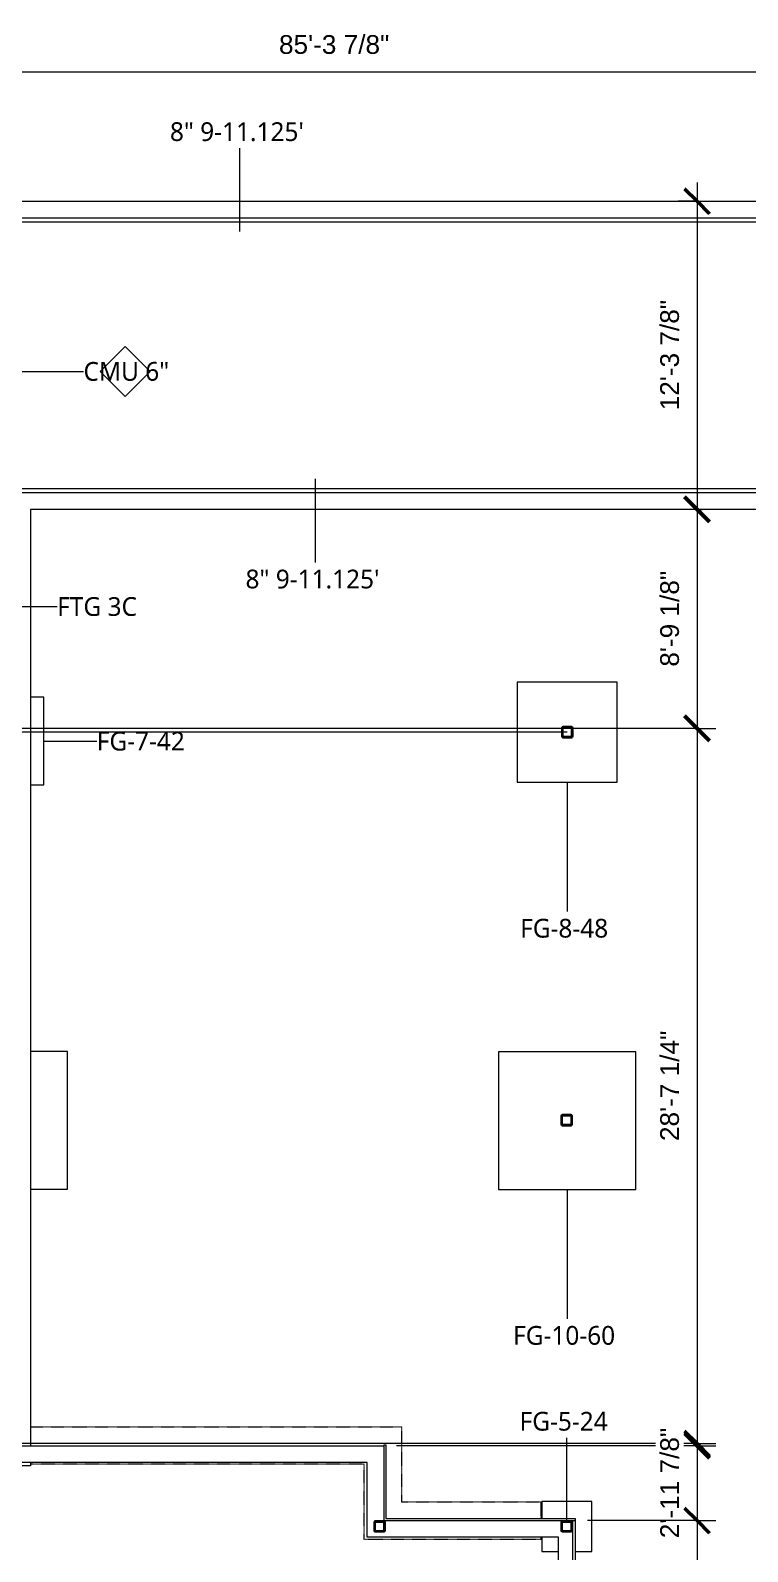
# Model space of a CAD drawing. Header units: inches. Extents: x -11546 to -8152, y -1759 to 1223.
# Drawn here: x -9482 to -9138, y -1198 to -468 of the extents above; entities that cross this region are included whole.
import ezdxf

# ---------------------------------------------------------------- set-up
doc = ezdxf.new("R2010")
doc.units = ezdxf.units.IN
doc.header["$MEASUREMENT"] = 0
doc.linetypes.add('_Callout Lines', pattern=[0.3125, 0.1875, -0.0625, 0, -0.0625])
doc.linetypes.add('Demolished 3_16_', pattern=[0.28125, 0.1875, -0.09375])
for name, color, linetype, lineweight in [('A-ANNO-DIMS', 211, 'Continuous', 9), ('A-ANNO-DIMS-96', 211, 'Continuous', 9), ('A-ANNO-IDEN', 131, 'Continuous', 9), ('A-DETL-DEMO', 6, 'Demolished 3_16_', 9), ('A-WALL', 113, 'Continuous', 13), ('S-COLS', 52, 'Continuous', 9), ('S-FNDN', 32, 'Continuous', 13)]:
    doc.layers.add(name, color=color, linetype=linetype, lineweight=lineweight)
doc.styles.add('Arial', font='arial.ttf', dxfattribs={"height": 9})
doc.styles.add('Trebuchet MS', font='trebuc.ttf', dxfattribs={"height": 9})
doc.dimstyles.new('Linear_-_3_32__Arial', dxfattribs={"dimscale": 12, "dimtxt": 9.182335, "dimasz": 1, "dimexe": 0.75, "dimexo": 0.5, "dimgap": 0.5, "dimtad": 1, "dimdec": 3, "dimrnd": 0.125, "dimzin": 3, "dimdsep": 46, "dimlunit": 4, "dimtxsty": 'Arial', "dimblk1": 'OBLIQUE', "dimblk2": 'OBLIQUE', "dimsah": 1, "dimcen": 0.09, "dimdle": 0.75, "dimazin": 0, "dimtfac": 1, "dimtdec": 4, "dimtix": 1, "dimtmove": 0, "dimatfit": 3, "dimfxl": 1, "dimtvp": 1, "dimtfill": 1, "dimfrac": 2, "dimtolj": 1, "dimtzin": 0, "dimarcsym": 2})

# ---------------------------------------------------------------- blocks, each defined once
blk = doc.blocks.new('HSS-Hollow Structural Section-Column - HSS5X5X1_4-7615109-2 Main FND')
at = {"layer": 'S-COLS'}
h = blk.add_hatch(dxfattribs=at)
h.set_pattern_fill('FP_10', color=256, style=0, pattern_type=2)
h.set_pattern_definition([(45, (9224.35, 804.81), (-9.503515, 9.503515), []), (45, (9224.35, 819.21), (-9.503515, 9.503515), [])])
h.paths.add_polyline_path([(2.03, -2.5), (2.36, -2.36), (2.5, -2.03), (2.5, 2.03), (2.36, 2.36), (2.03, 2.5), (-2.03, 2.5), (-2.36, 2.36), (-2.5, 2.03), (-2.5, -2.03), (-2.36, -2.36), (-2.03, -2.5)])
h.paths.add_polyline_path([(-2.03, -2.27), (-2.2, -2.2), (-2.27, -2.03), (-2.27, 2.03), (-2.2, 2.2), (-2.03, 2.27), (2.03, 2.27), (2.2, 2.2), (2.27, 2.03), (2.27, -2.03), (2.2, -2.2), (2.03, -2.27)])
at = {"layer": 'S-COLS', "lineweight": 30}
for p, q in [((-2.5, -2.03), (-2.5, 2.03)), ((-2.27, 2.03), (-2.27, -2.03)), ((-2.03, 2.5), (2.03, 2.5)), ((2.03, 2.27), (-2.03, 2.27)), ((2.27, -2.03), (2.27, 2.03)), ((2.5, 2.03), (2.5, -2.03)), ((-2.03, -2.27), (2.03, -2.27)), ((2.03, -2.5), (-2.03, -2.5))]:
    blk.add_line(p, q, dxfattribs=at)
for centre, radius, start, end in [((-2.03, 2.03), 0.466, 90, 180), ((-2.03, 2.03), 0.233, 90, 180), ((2.03, 2.03), 0.466, 0, 90), ((2.03, 2.03), 0.233, 0, 90), ((-2.03, -2.03), 0.466, 180, 270), ((-2.03, -2.03), 0.233, 180, 270), ((2.03, -2.03), 0.233, 270, 360), ((2.03, -2.03), 0.466, 270, 0)]:
    blk.add_arc(centre, radius, start, end, dxfattribs=at)
blk = doc.blocks.new('HSS-Hollow Structural Section-Column - HSS5X5X1_4-7615604-2 Main FND')
at = {"layer": 'S-COLS'}
h = blk.add_hatch(dxfattribs=at)
h.set_pattern_fill('FP_17', color=256, style=0, pattern_type=2)
h.set_pattern_definition([(45, (9224.6, 1185.952), (-9.503515, 9.503515), []), (45, (9224.6, 1200.352), (-9.503515, 9.503515), [])])
h.paths.add_polyline_path([(-2.03, -2.5), (2.03, -2.5), (2.36, -2.36), (2.5, -2.03), (2.5, 2.03), (2.36, 2.36), (2.03, 2.5), (-2.03, 2.5), (-2.36, 2.36), (-2.5, 2.03), (-2.5, -2.03), (-2.36, -2.36)])
h.paths.add_polyline_path([(2.03, -2.27), (-2.03, -2.27), (-2.2, -2.2), (-2.27, -2.03), (-2.27, 2.03), (-2.2, 2.2), (-2.03, 2.27), (2.03, 2.27), (2.2, 2.2), (2.27, 2.03), (2.27, -2.03), (2.2, -2.2)])
at = {"layer": 'S-COLS', "lineweight": 30}
for p, q in [((-2.5, 2.03), (-2.5, -2.03)), ((-2.27, -2.03), (-2.27, 2.03)), ((2.03, 2.5), (-2.03, 2.5)), ((-2.03, 2.27), (2.03, 2.27)), ((2.27, 2.03), (2.27, -2.03)), ((2.5, -2.03), (2.5, 2.03)), ((2.03, -2.27), (-2.03, -2.27)), ((-2.03, -2.5), (2.03, -2.5))]:
    blk.add_line(p, q, dxfattribs=at)
for centre, radius, start, end in [((-2.03, 2.03), 0.466, 90, 180), ((-2.03, 2.03), 0.233, 90, 180), ((2.03, 2.03), 0.466, 360, 90), ((2.03, 2.03), 0.233, 0, 90), ((-2.03, -2.03), 0.466, 180, 270), ((-2.03, -2.03), 0.233, 180, 270), ((2.03, -2.03), 0.466, 270, 360), ((2.03, -2.03), 0.233, 270, 360)]:
    blk.add_arc(centre, radius, start, end, dxfattribs=at)
blk = doc.blocks.new('Spread FTG - 42-7566975-2 Main FND')
at = {"layer": 'S-FNDN'}
for p, q in [((-21, 21), (-21, 7.11)), ((4, 21), (-21, 21)), ((21, 21), (14.59, 21)), ((21, -21), (21, 21)), ((-21, -1.89), (-21, -21)), ((-21, -21), (-4, -21)), ((14.59, -21), (21, -21))]:
    blk.add_line(p, q, dxfattribs=at)
blk = doc.blocks.new('Spread FTG - 48-7567560-2 Main FND')
at = {"layer": 'S-FNDN'}
for p, q in [((-24, 24), (-24, -24)), ((24, 24), (-24, 24)), ((24, -24), (24, 24)), ((-24, -24), (24, -24))]:
    blk.add_line(p, q, dxfattribs=at)
blk = doc.blocks.new('Spread FTG - 60-7568217-2 Main FND')
at = {"layer": 'S-FNDN'}
for p, q in [((-33, 33), (-33, -33)), ((33, 33), (-33, 33)), ((33, -33), (33, 33)), ((-33, -33), (33, -33))]:
    blk.add_line(p, q, dxfattribs=at)
blk = doc.blocks.new('Spread FTG - 24-7568654-2 Main FND')
at = {"layer": 'S-FNDN'}
for p, q in [((-12, 12), (-12, 3.8125)), ((12, 12), (-12, 12)), ((12, -12), (12, 12)), ((-12, -5.1875), (-12, -12)), ((-12, -12), (-4, -12)), ((4, -12), (12, -12))]:
    blk.add_line(p, q, dxfattribs=at)
blk = doc.blocks.new('HSS-Hollow Structural Section-Column - HSS5X5X1_4-V26-2 Main FND')
at = {"layer": 'S-COLS'}
h = blk.add_hatch(dxfattribs=at)
h.set_pattern_fill('FP_20', color=256, style=0, pattern_type=2)
h.set_pattern_definition([(45, (9314.45, 1185.952), (-9.503515, 9.503515), []), (45, (9314.45, 1200.352), (-9.503515, 9.503515), [])])
h.paths.add_polyline_path([(2.03, -2.5), (2.36, -2.36), (2.5, -2.03), (2.5, 2.03), (2.36, 2.36), (2.03, 2.5), (-2.03, 2.5), (-2.36, 2.36), (-2.5, 2.03), (-2.5, -2.03), (-2.36, -2.36), (-2.03, -2.5)])
h.paths.add_polyline_path([(-2.03, -2.27), (-2.2, -2.2), (-2.27, -2.03), (-2.27, 2.03), (-2.2, 2.2), (-2.03, 2.27), (2.03, 2.27), (2.2, 2.2), (2.27, 2.03), (2.27, -2.03), (2.2, -2.2), (2.03, -2.27)])
at = {"layer": 'S-COLS', "lineweight": 30}
for p, q in [((-2.5, 2.03), (-2.5, -2.03)), ((-2.27, -2.03), (-2.27, 2.03)), ((2.03, 2.5), (-2.03, 2.5)), ((-2.03, 2.27), (2.03, 2.27)), ((2.27, 2.03), (2.27, -2.03)), ((2.5, -2.03), (2.5, 2.03)), ((2.03, -2.27), (-2.03, -2.27)), ((-2.03, -2.5), (2.03, -2.5))]:
    blk.add_line(p, q, dxfattribs=at)
for centre, radius, start, end in [((-2.03, 2.03), 0.466, 90, 180), ((-2.03, 2.03), 0.233, 90, 180), ((2.03, 2.03), 0.466, 360, 90), ((2.03, 2.03), 0.233, 0, 90), ((-2.03, -2.03), 0.466, 180, 270), ((-2.03, -2.03), 0.233, 180, 270), ((2.03, -2.03), 0.466, 270, 360), ((2.03, -2.03), 0.233, 270, 360)]:
    blk.add_arc(centre, radius, start, end, dxfattribs=at)
blk = doc.blocks.new('HSS-Hollow Structural Section-Column - HSS5X5X1_4-7684804-2 Main FND')
at = {"layer": 'S-COLS'}
h = blk.add_hatch(dxfattribs=at)
h.set_pattern_fill('FP_22', color=256, style=0, pattern_type=2)
h.set_pattern_definition([(45, (9224.6, 990.988), (-9.503515, 9.503515), []), (45, (9224.6, 1005.388), (-9.503515, 9.503515), [])])
h.paths.add_polyline_path([(-2.03, -2.5), (2.03, -2.5), (2.36, -2.36), (2.5, -2.03), (2.5, 2.03), (2.36, 2.36), (2.03, 2.5), (-2.03, 2.5), (-2.36, 2.36), (-2.5, 2.03), (-2.5, -2.03), (-2.36, -2.36)])
h.paths.add_polyline_path([(-2.03, -2.27), (-2.2, -2.2), (-2.27, -2.03), (-2.27, 2.03), (-2.2, 2.2), (-2.03, 2.27), (2.03, 2.27), (2.2, 2.2), (2.27, 2.03), (2.27, -2.03), (2.2, -2.2), (2.03, -2.27)])
at = {"layer": 'S-COLS', "lineweight": 30}
for p, q in [((-2.5, 2.03), (-2.5, -2.03)), ((-2.27, -2.03), (-2.27, 2.03)), ((2.03, 2.5), (-2.03, 2.5)), ((-2.03, 2.27), (2.03, 2.27)), ((2.27, 2.03), (2.27, -2.03)), ((2.5, -2.03), (2.5, 2.03)), ((2.03, -2.27), (-2.03, -2.27)), ((-2.03, -2.5), (2.03, -2.5))]:
    blk.add_line(p, q, dxfattribs=at)
for centre, radius, start, end in [((-2.03, 2.03), 0.466, 90, 180), ((-2.03, 2.03), 0.233, 90, 180), ((2.03, 2.03), 0.466, 360, 90), ((2.03, 2.03), 0.233, 0, 90), ((-2.03, -2.03), 0.466, 180, 270), ((-2.03, -2.03), 0.233, 180, 270), ((2.03, -2.03), 0.466, 270, 360), ((2.03, -2.03), 0.233, 270, 360)]:
    blk.add_arc(centre, radius, start, end, dxfattribs=at)
blk = doc.blocks.new('DIMBLOCK8-2 Main FND')
at = {"layer": 'A-ANNO-DIMS-96'}
for p, q in [((-9848.27, -488), (-9848.27, -479)), ((-8824.4, -488), (-8824.4, -479)), ((-9848.27, -488), (-8824.4, -488)), ((-9848.27, -488), (-9848.27, -554.61)), ((-8824.4, -488), (-8824.4, -554.61))]:
    blk.add_line(p, q, dxfattribs=at)
at = {"layer": 'A-ANNO-DIMS-96', "lineweight": 50}
for p, q in [((-9848.27, -488), (-9854.27, -494)), ((-9848.27, -488), (-9842.27, -482)), ((-8824.4, -488), (-8830.4, -494)), ((-8824.4, -488), (-8818.4, -482))]:
    blk.add_line(p, q, dxfattribs=at)
at = {"layer": 'A-ANNO-DIMS-96', "color": 0, "insert": (-9362.75, -470.32), "char_height": 9, "width": 63.4005, "attachment_point": 1, "line_spacing_factor": 0.941778, "style": 'Arial', "bg_fill": 3, "box_fill_scale": 1.25, "bg_fill_color": 9, "bg_fill_true_color": 13158600, "bg_fill_transparency": 0}
blk.add_mtext('85\'-3 7/8"', dxfattribs=at)
blk = doc.blocks.new('_Oblique')
at = {"color": 0, "linetype": 'ByBlock', "lineweight": -2}
blk.add_line((-0.5, -0.5), (0.5, 0.5), dxfattribs=at)
blk = doc.blocks.new('Window Tag - Multi Category - Window Tag - Multi Category-6930586-2 Main FND')
at = {"layer": 'A-ANNO-IDEN'}
for p, q in [((-0.125, 0), (0, 0.125)), ((0, 0.125), (0.125, 0)), ((-0.125, 0), (0, -0.125)), ((0, -0.125), (0.125, 0))]:
    blk.add_line(p, q, dxfattribs=at)
blk = doc.blocks.new('DIMBLOCK46-2 Main FND')
at = {"layer": 'A-ANNO-DIMS-96', "lineweight": 50}
for p, q in [((-9162.05, -550.02), (-9168.05, -544.02)), ((-9162.05, -550.02), (-9156.05, -556.02)), ((-9162.05, -697.89), (-9168.05, -691.89)), ((-9162.05, -697.89), (-9156.05, -703.89))]:
    blk.add_line(p, q, dxfattribs=at)
at = {"layer": 'A-ANNO-DIMS-96'}
for p, q in [((-9162.05, -541.02), (-9162.05, -697.89)), ((-9162.05, -550.02), (-9171.05, -550.02)), ((-9162.05, -550.02), (-9159.56, -550.02)), ((-9162.05, -697.89), (-9171.05, -697.89)), ((-9162.05, -697.89), (-9159.56, -697.89))]:
    blk.add_line(p, q, dxfattribs=at)
at = {"layer": 'A-ANNO-DIMS-96', "color": 0, "insert": (-9179.73, -650.37), "char_height": 9, "width": 63.4005, "attachment_point": 1, "rotation": 90, "line_spacing_factor": 0.941778, "style": 'Arial', "bg_fill": 3, "box_fill_scale": 1.25, "bg_fill_color": 9, "bg_fill_true_color": 13158600, "bg_fill_transparency": 0}
blk.add_mtext('12\'-3 7/8"', dxfattribs=at)
blk = doc.blocks.new('DIMBLOCK47-2 Main FND')
at = {"layer": 'A-ANNO-DIMS-96', "lineweight": 50}
for p, q in [((-9162.05, -697.89), (-9168.05, -691.89)), ((-9162.05, -697.89), (-9156.05, -703.89)), ((-9162.05, -802.97), (-9168.05, -796.97)), ((-9162.05, -802.97), (-9156.05, -808.97))]:
    blk.add_line(p, q, dxfattribs=at)
at = {"layer": 'A-ANNO-DIMS-96'}
for p, q in [((-9162.05, -697.89), (-9171.05, -697.89)), ((-9162.05, -697.89), (-9162.05, -802.97)), ((-9162.05, -697.89), (-9159.56, -697.89)), ((-9162.05, -802.97), (-9486.6, -802.97)), ((-9162.05, -802.97), (-9153.05, -802.97))]:
    blk.add_line(p, q, dxfattribs=at)
at = {"layer": 'A-ANNO-DIMS-96', "color": 0, "insert": (-9179.73, -773.38), "char_height": 9, "width": 55.094, "attachment_point": 1, "rotation": 90, "line_spacing_factor": 0.941778, "style": 'Arial', "bg_fill": 3, "box_fill_scale": 1.25, "bg_fill_color": 9, "bg_fill_true_color": 13158600, "bg_fill_transparency": 0}
blk.add_mtext('8\'-9 1/8"', dxfattribs=at)
blk = doc.blocks.new('DIMBLOCK48-2 Main FND')
at = {"layer": 'A-ANNO-DIMS-96', "lineweight": 50}
for p, q in [((-9162.05, -802.97), (-9168.05, -796.97)), ((-9162.05, -802.97), (-9156.05, -808.97)), ((-9162.05, -1146.23), (-9168.05, -1140.23)), ((-9162.05, -1146.23), (-9156.05, -1152.23))]:
    blk.add_line(p, q, dxfattribs=at)
at = {"layer": 'A-ANNO-DIMS-96'}
for p, q in [((-9162.05, -802.97), (-9486.6, -802.97)), ((-9162.05, -802.97), (-9162.05, -1146.23)), ((-9162.05, -802.97), (-9153.05, -802.97)), ((-9162.05, -1146.23), (-9486.01, -1146.23)), ((-9162.05, -1146.23), (-9153.05, -1146.23))]:
    blk.add_line(p, q, dxfattribs=at)
at = {"layer": 'A-ANNO-DIMS-96', "color": 0, "insert": (-9179.73, -1001.02), "char_height": 9, "width": 63.4005, "attachment_point": 1, "rotation": 90, "line_spacing_factor": 0.941778, "style": 'Arial', "bg_fill": 3, "box_fill_scale": 1.25, "bg_fill_color": 9, "bg_fill_true_color": 13158600, "bg_fill_transparency": 0}
blk.add_mtext('28\'-7 1/4"', dxfattribs=at)
blk = doc.blocks.new('DIMBLOCK49-2 Main FND')
at = {"layer": 'A-ANNO-DIMS-96', "lineweight": 50}
for p, q in [((-9162.05, -1146.23), (-9168.05, -1140.23)), ((-9162.05, -1147.23), (-9168.05, -1141.23)), ((-9162.05, -1146.23), (-9156.05, -1152.23)), ((-9162.05, -1147.23), (-9156.05, -1153.23))]:
    blk.add_line(p, q, dxfattribs=at)
at = {"layer": 'A-ANNO-DIMS-96'}
for p, q in [((-9162.05, -1146.23), (-9486.01, -1146.23)), ((-9162.05, -1147.23), (-9306.4, -1147.23)), ((-9162.05, -1146.23), (-9162.05, -1147.23)), ((-9162.05, -1146.23), (-9153.05, -1146.23)), ((-9162.05, -1147.23), (-9153.05, -1147.23))]:
    blk.add_line(p, q, dxfattribs=at)
at = {"layer": 'A-ANNO-DIMS-96', "color": 0, "insert": (-9179.73, -1152.45), "char_height": 9, "width": 13.7311, "attachment_point": 1, "rotation": 90, "line_spacing_factor": 0.941778, "style": 'Arial', "bg_fill": 3, "box_fill_scale": 1.25, "bg_fill_color": 9, "bg_fill_true_color": 13158600, "bg_fill_transparency": 0}
blk.add_mtext('1"', dxfattribs=at)
blk = doc.blocks.new('DIMBLOCK50-2 Main FND')
at = {"layer": 'A-ANNO-DIMS-96', "lineweight": 50}
for p, q in [((-9162.05, -1147.23), (-9168.05, -1141.23)), ((-9162.05, -1147.23), (-9156.05, -1153.23)), ((-9162.05, -1183.14), (-9168.05, -1177.14)), ((-9162.05, -1183.14), (-9156.05, -1189.14))]:
    blk.add_line(p, q, dxfattribs=at)
at = {"layer": 'A-ANNO-DIMS-96'}
for p, q in [((-9162.05, -1147.23), (-9306.4, -1147.23)), ((-9162.05, -1147.23), (-9162.05, -1183.14)), ((-9162.05, -1147.23), (-9153.05, -1147.23)), ((-9162.05, -1183.14), (-9214.6, -1183.14)), ((-9162.05, -1183.14), (-9153.05, -1183.14))]:
    blk.add_line(p, q, dxfattribs=at)
at = {"layer": 'A-ANNO-DIMS-96', "color": 0, "insert": (-9179.73, -1191.6), "char_height": 9, "width": 63.4005, "attachment_point": 1, "rotation": 90, "line_spacing_factor": 0.941778, "style": 'Arial', "bg_fill": 3, "box_fill_scale": 1.25, "bg_fill_color": 9, "bg_fill_true_color": 13158600, "bg_fill_transparency": 0}
blk.add_mtext('2\'-11 7/8"', dxfattribs=at)
blk = doc.blocks.new('DIMBLOCK51-2 Main FND')
at = {"layer": 'A-ANNO-DIMS-96', "lineweight": 50}
for p, q in [((-9162.05, -1183.14), (-9168.05, -1177.14)), ((-9162.05, -1183.14), (-9156.05, -1189.14)), ((-9162.05, -1331.89), (-9168.05, -1325.89)), ((-9162.05, -1331.89), (-9156.05, -1337.89))]:
    blk.add_line(p, q, dxfattribs=at)
at = {"layer": 'A-ANNO-DIMS-96'}
for p, q in [((-9162.05, -1183.14), (-9214.6, -1183.14)), ((-9162.05, -1183.14), (-9162.05, -1331.89)), ((-9162.05, -1183.14), (-9153.05, -1183.14)), ((-9162.05, -1331.89), (-9214.6, -1331.89)), ((-9162.05, -1331.89), (-9153.05, -1331.89))]:
    blk.add_line(p, q, dxfattribs=at)
at = {"layer": 'A-ANNO-DIMS-96', "color": 0, "insert": (-9179.73, -1283.93), "char_height": 9, "width": 63.4005, "attachment_point": 1, "rotation": 90, "line_spacing_factor": 0.941778, "style": 'Arial', "bg_fill": 3, "box_fill_scale": 1.25, "bg_fill_color": 9, "bg_fill_true_color": 13158600, "bg_fill_transparency": 0}
blk.add_mtext('12\'-4 3/4"', dxfattribs=at)

msp = doc.modelspace()

# ---------------------------------------------------------------- linework, layer by layer
at = {"layer": 'A-ANNO-IDEN'}
for p, q in [((-9496.5999, -631.6617), (-9456.6072, -631.6617)), ((-9345.3037, -683.2982), (-9345.3037, -723.317)), ((-9496.5999, -744.5082), (-9469.2308, -744.5082)), ((-9475.5999, -809.0729), (-9450.234, -809.0854)), ((-9224.3499, -828.8103), (-9224.3499, -890.8879)), ((-9224.3499, -1024.2139), (-9224.3499, -1086.2706)), ((-9224.5999, -1183.4517), (-9224.6135, -1143.4579))]:
    msp.add_line(p, q, dxfattribs=at)
at = {"layer": 'A-DETL-DEMO'}
msp.add_line((-9224.3499, -804.8103), (-9553.3499, -804.8103), dxfattribs=at)
at = {"layer": 'A-WALL'}
for p, q in [((-9858.8601, -550.0201), (-8813.8065, -550.0201)), ((-9850.8601, -558.0201), (-8821.8065, -558.0201)), ((-8823.8065, -560.0201), (-9848.8601, -560.0201)), ((-9492.0094, -687.8887), (-8823.8065, -687.8887)), ((-8821.8065, -689.8887), (-9490.0094, -689.8887)), ((-9482.0094, -697.8887), (-9482.0094, -1147.233)), ((-8813.8065, -697.8887), (-9482.0094, -697.8887)), ((-9492.5999, -1147.233), (-9312.4033, -1147.233)), ((-9312.4033, -1146.733), (-9311.4033, -1146.733)), ((-9312.4033, -1146.733), (-9312.4033, -1183.1392)), ((-9311.4033, -1146.733), (-9311.4033, -1182.1392)), ((-9482.0094, -1156.8235), (-9520.8056, -1156.8235)), ((-9320.4033, -1155.233), (-9500.5999, -1155.233)), ((-9482.0094, -1155.233), (-9482.0094, -1156.8235)), ((-9320.4033, -1191.1392), (-9320.4033, -1155.233)), ((-9311.4033, -1182.1392), (-9220.5999, -1182.1392)), ((-9220.5999, -1182.1392), (-9220.5999, -1332.8892)), ((-9312.4033, -1183.1392), (-9220.5999, -1183.1392)), ((-9221.5999, -1331.8892), (-9221.5999, -1183.1392)), ((-9228.5999, -1191.1392), (-9320.4033, -1191.1392)), ((-9228.5999, -1323.8892), (-9228.5999, -1191.1392))]:
    msp.add_line(p, q, dxfattribs=at)
at = {"layer": 'A-WALL', "linetype": '_Callout Lines'}
for p, q in [((-9482.0094, -1138.1392), (-9303.8499, -1138.1392)), ((-9303.8499, -1138.1392), (-9303.8499, -1174.1392)), ((-9321.8499, -1156.1392), (-9482.0094, -1156.1392)), ((-9321.8499, -1192.1392), (-9321.8499, -1156.1392)), ((-9303.8499, -1174.1392), (-9236.8499, -1174.1392)), ((-9236.8499, -1182.1392), (-9236.8499, -1174.1392)), ((-9236.8499, -1192.1392), (-9321.8499, -1192.1392)), ((-9236.8499, -1192.1392), (-9236.8499, -1191.1392))]:
    msp.add_line(p, q, dxfattribs=at)
at = {"layer": 'S-FNDN'}
for p, q in [((-9464.2562, -958.0729), (-9482.0094, -958.0729)), ((-9464.2562, -1024.0729), (-9464.2562, -958.0729)), ((-9482.0094, -1024.0729), (-9464.2562, -1024.0729))]:
    msp.add_line(p, q, dxfattribs=at)

# ---------------------------------------------------------------- block references
at = {"layer": 'A-ANNO-IDEN', "xscale": 95.99999999999994, "yscale": 95.99999999999994, "zscale": 95.99999999999994}
msp.add_blockref('Window Tag - Multi Category - Window Tag - Multi Category-6930586-2 Main FND', (-9436.5999, -631.6617), dxfattribs=at)
at = {"layer": 'S-COLS', "lineweight": 30}
for name, p in [('HSS-Hollow Structural Section-Column - HSS5X5X1_4-7615109-2 Main FND', (-9224.3499, -804.8103)), ('HSS-Hollow Structural Section-Column - HSS5X5X1_4-7684804-2 Main FND', (-9224.5999, -990.9877)), ('HSS-Hollow Structural Section-Column - HSS5X5X1_4-V26-2 Main FND', (-9314.4499, -1185.9517)), ('HSS-Hollow Structural Section-Column - HSS5X5X1_4-7615604-2 Main FND', (-9224.5999, -1185.9517))]:
    msp.add_blockref(name, p, dxfattribs=at)
at = {"layer": 'S-FNDN'}
for name, p in [('Spread FTG - 48-7567560-2 Main FND', (-9224.3499, -804.8103)), ('Spread FTG - 42-7566975-2 Main FND', (-9496.5999, -809.0729)), ('Spread FTG - 60-7568217-2 Main FND', (-9224.3499, -991.2139)), ('Spread FTG - 24-7568654-2 Main FND', (-9224.5999, -1185.9517))]:
    msp.add_blockref(name, p, dxfattribs=at)

# ---------------------------------------------------------------- texts
at = {"layer": 'A-ANNO-IDEN', "char_height": 9, "attachment_point": 1, "style": 'Trebuchet MS'}
for s, insert, width in [('CMU 6"', (-9456.6072, -627.1804), 48.177), ('8" 9-11.125\'', (-9378.8092, -726.817), 80.901), ('FTG 3C', (-9469.2308, -740.0145), 49.692), ('FG-7-42', (-9450.234, -804.5917), 54.54), ('FG-8-48', (-9246.9704, -894.3879), 54.54), ('FG-10-60', (-9250.3531, -1089.7706), 62.721), ('FG-5-24', (-9247.234, -1130.9705), 54.54)]:
    msp.add_mtext(s, dxfattribs=dict(at, insert=insert, width=width))

# ---------------------------------------------------------------- next in the draw order: dimensions: what is measured, and where the dimension line sits
at = {"layer": 'A-ANNO-DIMS'}
dim = msp.add_linear_dim(base=(-8824.39706, -487.99924), p1=(-9848.26959, -560.61069), p2=(-8824.39706, -560.61069), dimstyle='Linear_-_3_32__Arial', override={"dimpost": '<>', "dimfxl": 1023.872531}, dxfattribs=at)
dim.commit()
dim.dimension.update_dxf_attribs({"geometry": 'DIMBLOCK8-2 Main FND', "text_midpoint": (-9336.33333, -477.34269)})

# ---------------------------------------------------------------- next in the draw order: linework, layer by layer
at = {"layer": 'A-ANNO-IDEN'}
msp.add_line((-9381.5929, -564.6107), (-9381.5929, -524.6169), dxfattribs=at)

# ---------------------------------------------------------------- next in the draw order: texts
at = {"layer": 'A-ANNO-IDEN', "insert": (-9415.0984, -512.1295), "char_height": 9, "width": 80.901, "attachment_point": 1, "style": 'Trebuchet MS'}
msp.add_mtext('8" 9-11.125\'', dxfattribs=at)

# ---------------------------------------------------------------- next in the draw order: dimensions: what is measured, and where the dimension line sits
at = {"layer": 'A-ANNO-DIMS'}
dim = msp.add_linear_dim(base=(-9162.0462, -697.8887), p1=(-9153.5609, -550.0201), p2=(-9153.5609, -697.8887), angle=90, dimstyle='Linear_-_3_32__Arial', override={"dimpost": '<>', "dimfxl": 147.868602}, dxfattribs=at)
dim.commit()
dim.dimension.update_dxf_attribs({"geometry": 'DIMBLOCK46-2 Main FND', "text_midpoint": (-9172.7028, -623.9544)})

# ---------------------------------------------------------------- next in the draw order: dimensions: what is measured, and where the dimension line sits
dim = msp.add_linear_dim(base=(-9162.0462, -802.9656), p1=(-9153.5609, -697.8887), p2=(-9492.5999, -802.9656), angle=90, dimstyle='Linear_-_3_32__Arial', override={"dimpost": '<>', "dimfxl": 354.948715}, dxfattribs=at)
dim.commit()
dim.dimension.update_dxf_attribs({"geometry": 'DIMBLOCK47-2 Main FND', "text_midpoint": (-9172.6997, -750.4272)})

# ---------------------------------------------------------------- next in the draw order: dimensions: what is measured, and where the dimension line sits
dim = msp.add_linear_dim(base=(-9162.0462, -1146.233), p1=(-9492.5999, -802.9656), p2=(-9492.0094, -1146.233), angle=90, dimstyle='Linear_-_3_32__Arial', override={"dimpost": '<>', "dimfxl": 343.267896}, dxfattribs=at)
dim.commit()
dim.dimension.update_dxf_attribs({"geometry": 'DIMBLOCK48-2 Main FND', "text_midpoint": (-9172.6997, -974.5993)})

# ---------------------------------------------------------------- next in the draw order: dimensions: what is measured, and where the dimension line sits
dim = msp.add_linear_dim(base=(-9162.0462, -1147.233), p1=(-9492.0094, -1146.233), p2=(-9312.4033, -1147.233), angle=90, dimstyle='Linear_-_3_32__Arial', override={"dimpost": '<>', "dimfxl": 179.608885}, dxfattribs=at)
dim.commit()
dim.dimension.update_dxf_attribs({"geometry": 'DIMBLOCK49-2 Main FND', "text_midpoint": (-9172.5646, -1146.733)})

# ---------------------------------------------------------------- next in the draw order: dimensions: what is measured, and where the dimension line sits
dim = msp.add_linear_dim(base=(-9162.0462, -1183.1392), p1=(-9312.4033, -1147.233), p2=(-9220.5999, -1183.1392), angle=90, dimstyle='Linear_-_3_32__Arial', override={"dimpost": '<>', "dimfxl": 98.57542}, dxfattribs=at)
dim.commit()
dim.dimension.update_dxf_attribs({"geometry": 'DIMBLOCK50-2 Main FND', "text_midpoint": (-9172.6997, -1165.1861)})

# ---------------------------------------------------------------- next in the draw order: dimensions: what is measured, and where the dimension line sits
dim = msp.add_linear_dim(base=(-9162.0462, -1331.8892), p1=(-9220.5999, -1183.1392), p2=(-9220.5999, -1331.8892), angle=90, dimstyle='Linear_-_3_32__Arial', override={"dimpost": '<>', "dimfxl": 148.75}, dxfattribs=at)
dim.commit()
dim.dimension.update_dxf_attribs({"geometry": 'DIMBLOCK51-2 Main FND', "text_midpoint": (-9172.7028, -1257.5142)})

doc.saveas('drawing.dxf')
